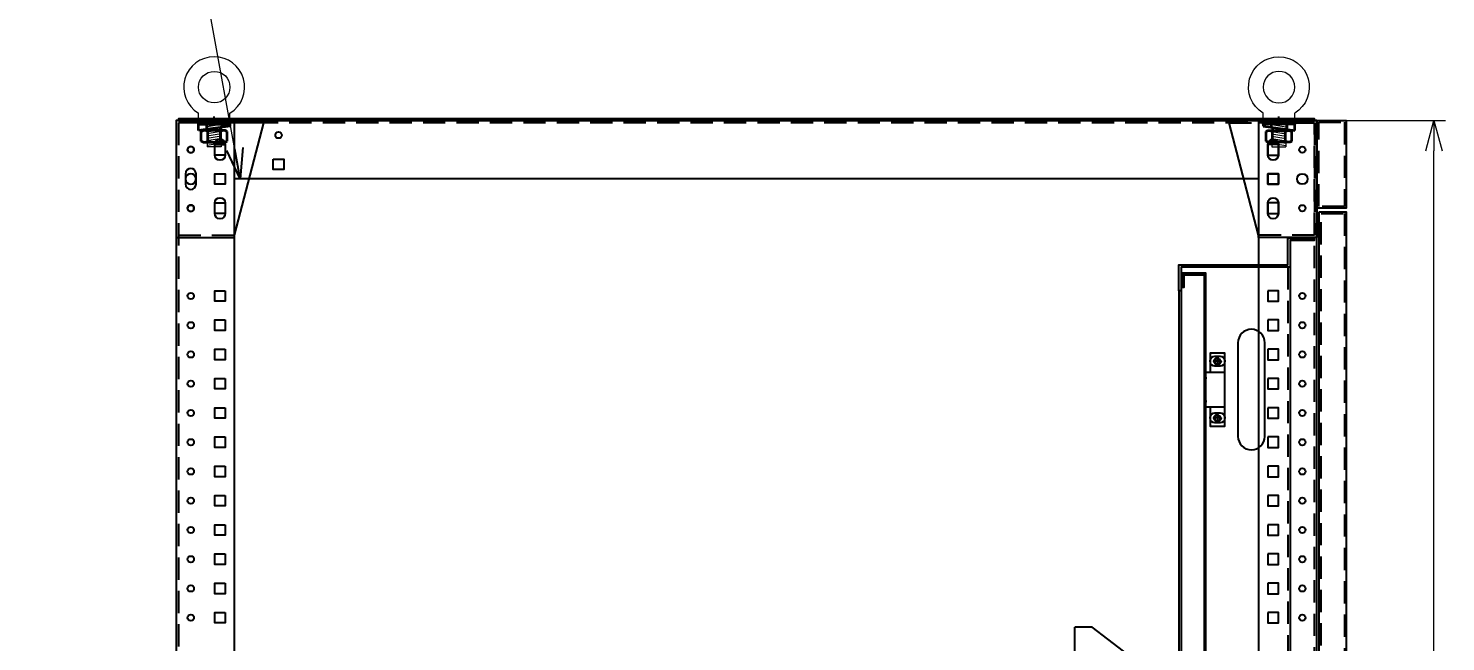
# Model space of a CAD drawing. Header units: millimetres. Extents: x 173893 to 258446, y -176540 to -123824.
# Drawn here: x 204534 to 205746, y -139512 to -138988 of the extents above; entities that cross this region are included whole.
import ezdxf

# ---------------------------------------------------------------- set-up
doc = ezdxf.new("R2010")
doc.units = ezdxf.units.MM
doc.header["$LTSCALE"] = 3
for name, pattern in [('ACAD_ISO04W100', [30, 24, -3, 0, -3]), ('CACHE2', [4.7625, 3.175, -1.5875]), ('HIDDEN', [9.525, 6.35, -3.175])]:
    doc.linetypes.add(name, pattern=pattern)
doc.layers.add('@.DM. KÍCH THƯỚC', color=8, linetype='Continuous', transparency=0.2)
for name, color, linetype in [('@.DM. NÉT CHÍNH', 7, 'Continuous'), ('@.DM. NÉT ĐỤC', 2, 'Continuous'), ('centerline', 6, 'ACAD_ISO04W100'), ('equipments', 2, 'Continuous'), ('Thiet bi', 7, 'Continuous')]:
    doc.layers.add(name, color=color, linetype=linetype)
doc.layers.add('FORT', color=2, linetype='Continuous', lineweight=35)
doc.layers.add('POINTILLE', color=8, linetype='CACHE2', lineweight=25)
doc.styles.add('Ann_w01', font='romans.shx', dxfattribs={"width": 0.6, "bigfont": 'chineset.shx'})
doc.dimstyles.new('Dim 01_SC20', dxfattribs={"dimscale": 20, "dimtxt": 2, "dimasz": 1.3, "dimexe": 0.5, "dimexo": 0.5, "dimgap": 0.5, "dimtad": 1, "dimdec": 1, "dimzin": 12, "dimdsep": 46, "dimtxsty": 'Ann_w01', "dimblk": 'OPEN30', "dimcen": 1.5, "dimclrd": 6, "dimclre": 6, "dimclrt": 3, "dimadec": 1, "dimazin": 3, "dimtm": 1e-09, "dimtfac": 1, "dimtdec": 1, "dimtix": 1, "dimtmove": 0, "dimatfit": 3, "dimldrblk": 'OPEN30', "dimfxl": 1, "dimtolj": 1, "dimlwd": 0, "dimlwe": 0, "dimarcsym": 0})

# ---------------------------------------------------------------- blocks, each defined once
blk = doc.blocks.new('_Open30')
at = {"color": 0, "linetype": 'ByBlock', "lineweight": -2}
for p, q in [((-1, 0.268), (0, 0)), ((0, 0), (-1, -0.268)), ((0, 0), (-1, 0))]:
    blk.add_line(p, q, dxfattribs=at)
blk = doc.blocks.new('*D618')
at = {"layer": '@.DM. KÍCH THƯỚC', "color": 6, "lineweight": 0, "transparency": 16777216}
for p, q in [((205645.8, -139066.4), (205745.8, -139066.4)), ((205735.8, -141240.4), (205735.8, -139092.4)), ((205645.8, -141266.4), (205745.8, -141266.4))]:
    blk.add_line(p, q, dxfattribs=at)
at = {"layer": 'Defpoints', "color": 0, "transparency": 16777216}
for p in [(205635.8, -139066.4), (205735.8, -139066.4), (205635.8, -141266.4)]:
    blk.add_point(p, dxfattribs=at)
at = {"layer": '@.DM. KÍCH THƯỚC', "color": 6, "lineweight": 0, "transparency": 16777216, "xscale": 26, "yscale": 26, "zscale": 26}
for p, rotation in [((205735.8, -139066.4), 90), ((205735.8, -141266.4), 270)]:
    blk.add_blockref('_Open30', p, dxfattribs=dict(at, rotation=rotation))
at = {"layer": '@.DM. KÍCH THƯỚC', "color": 3, "transparency": 16777216, "insert": (205705.8, -140166.4), "char_height": 40, "attachment_point": 5, "rotation": 90, "style": 'Ann_w01'}
blk.add_mtext('\\A1;2200', dxfattribs=at)
blk = doc.blocks.new('HL012 D')
at = {"color": 6, "linetype": 'Continuous'}
for p, q in [((13.5, 24.3), (6.5, 24.3)), ((10, 20.8), (10, 27.8)), ((10, -27.7), (10, -20.7)), ((13.5, -24.2), (6.5, -24.2))]:
    blk.add_line(p, q, dxfattribs=at)
at = {"layer": 'centerline'}
for p, q in [((-1, 10), (1, 10)), ((-1, -10), (1, -10))]:
    blk.add_line(p, q, dxfattribs=at)
at = {"layer": 'equipments'}
for points in [[(4, -15), (4, -31.5), (16, -31.5), (16, 31.5), (4, 31.5), (4, 15)], [(16, 15), (0, 15), (0, -15), (16, -15)]]:
    blk.add_lwpolyline(points, dxfattribs=at)
for centre in [(10, 24.3), (10, -24.2)]:
    blk.add_circle(centre, 2.5, dxfattribs=at)
at = {"layer": 'equipments', "color": 8}
for centre in [(10, 24.3), (10, -24.2)]:
    blk.add_arc(centre, 3, 0, 270, dxfattribs=at)
blk = doc.blocks.new('A$C95002fa8')
at = {"layer": '@.DM. NÉT CHÍNH'}
blk.add_lwpolyline([(0, 100), (75, 100), (75, 0), (25, 0), (25, 2), (0, 98)], close=True, dxfattribs=at)
at = {"layer": '@.DM. NÉT CHÍNH', "linetype": 'HIDDEN'}
blk.add_lwpolyline([(0, 98), (73, 98), (73, 2), (25, 2)], dxfattribs=at)
at = {"layer": '@.DM. NÉT ĐỤC'}
for points in [[(42, 70.5), (42, 79.5), (33, 79.5), (33, 70.5)], [(42, 45.5), (42, 54.5), (33, 54.5), (33, 45.5)], [(42, 20.5), (42, 29.5), (33, 29.5), (33, 20.5)]]:
    blk.add_lwpolyline(points, close=True, dxfattribs=at)
for centre, radius in [((62.5, 75), 2.7), ((62.5, 50), 4.5), ((62.5, 25), 2.7)]:
    blk.add_circle(centre, radius, dxfattribs=at)
blk = doc.blocks.new('HM12_COTE')
at = {"layer": 'FORT'}
for p, q in [((-11, 9.2), (-9.5, 10)), ((-11, 0.8), (-11, 9.2)), ((-9.5, 0), (-11, 0.8)), ((9.5, 10), (-9.5, 10)), ((-9.5, 0), (9.5, 0)), ((-5.5, 0.8), (-5.5, 9.2)), ((5.5, 0.8), (5.5, 9.2)), ((11, 9.2), (9.5, 10)), ((9.5, 0), (11, 0.8)), ((11, 0.8), (11, 9.2))]:
    blk.add_line(p, q, dxfattribs=at)
for centre, radius, start, end in [((-8.2, 5.1), 4.86, 55.6159, 124.3841), ((-8.2, 4.9), 4.86, 235.6159, 304.3841), ((0, -8.2), 18.2, 72.4121, 107.5879), ((0, 18.2), 18.2, 252.4121, 287.5879), ((8.2, 5.1), 4.86, 55.6159, 124.3841), ((8.2, 4.9), 4.86, 235.6159, 304.3841)]:
    blk.add_arc(centre, radius, start, end, dxfattribs=at)
blk = doc.blocks.new('CALE_M12_IPN')
at = {"layer": 'FORT'}
for p, q in [((-13.5, 3.61), (13.5, 3.61)), ((-13.5, -1.89), (-13.5, 3.61)), ((13.5, 1.89), (-13.5, -1.89)), ((13.5, 3.61), (13.5, 1.89))]:
    blk.add_line(p, q, dxfattribs=at)
at = {"layer": 'POINTILLE'}
for p, q in [((-7, 3.61), (-7, -0.98)), ((7, 3.61), (7, 0.98))]:
    blk.add_line(p, q, dxfattribs=at)
blk = doc.blocks.new('RONDELLE_M12')
at = {"layer": 'FORT'}
blk.add_lwpolyline([(-13.5, 2.5), (-13.5, 0), (13.5, 0), (13.5, 2.5)], close=True, dxfattribs=at)
at = {"layer": 'POINTILLE'}
for p, q in [((-7, 0), (-7, 2.5)), ((7, 0), (7, 2.5))]:
    blk.add_line(p, q, dxfattribs=at)
blk = doc.blocks.new('Lifting Side')
at = {"layer": 'centerline'}
blk.add_line((0, -2), (0, 2), dxfattribs=at)
at = {"layer": 'equipments', "lineweight": 0}
for p, q in [((-13.5, 0), (-13.5, 4.8)), ((13.5, 0), (-13.5, 0)), ((-6, 0), (-6, -24)), ((6, 0), (-6, 0)), ((6, 0), (6, -24)), ((13.5, 0), (13.5, 4.8)), ((6, -24), (-6, -24))]:
    blk.add_line(p, q, dxfattribs=at)
at = {"layer": 'equipments', "color": 8, "lineweight": 0}
for p, q in [((6, -1), (-6, -3)), ((6, -3), (-6, -5)), ((6, -5), (-6, -7)), ((6, -7), (-6, -9)), ((6, -9), (-6, -11)), ((6, -11), (-6, -13)), ((6, -13), (-6, -15)), ((6, -15), (-6, -17)), ((6, -17), (-6, -19)), ((6, -19), (-6, -21)), ((6, -21), (-6, -23))]:
    blk.add_line(p, q, dxfattribs=at)
at = {"layer": 'equipments', "lineweight": 0}
blk.add_circle((0, 27), 13.5, dxfattribs=at)
blk.add_arc((0, 27), 26, 301.2807, 238.7193, dxfattribs=at)
for name, p in [('RONDELLE_M12', (0, -4.5)), ('CALE_M12_IPN', (0, -8.1)), ('HM12_COTE', (0, -20))]:
    blk.add_blockref(name, p)

msp = doc.modelspace()

# ---------------------------------------------------------------- linework, layer by layer
at = {"color": 2}
msp.add_lwpolyline([(204743.83, -139099.4), (204752.83, -139099.4), (204752.83, -139108.4), (204743.83, -139108.4)], close=True, dxfattribs=at)
msp.add_circle((204748.33, -139078.9), 2.7, dxfattribs=at)
at = {"layer": '@.DM. NÉT CHÍNH', "color": 6, "linetype": 'HIDDEN'}
msp.add_line((205610.83, -139191.9), (205610.83, -141040.9), dxfattribs=at)
at = {"layer": '@.DM. NÉT CHÍNH', "color": 6}
for p, q in [((205612.83, -139191.9), (205612.83, -141040.9)), ((205517.83, -139211.9), (205517.83, -141020.9)), ((205519.83, -139211.9), (205519.83, -141020.9))]:
    msp.add_line(p, q, dxfattribs=at)
at = {"layer": '@.DM. NÉT CHÍNH'}
for points in [[(205635.83, -139066.4), (204660.83, -139066.4), (204660.83, -141166.4), (205635.83, -141166.4)], [(204662.83, -139066.4), (205633.83, -139066.4), (205633.83, -139064.9), (204662.83, -139064.9)]]:
    msp.add_lwpolyline(points, close=True, dxfattribs=at)
at = {"layer": '@.DM. NÉT CHÍNH', "linetype": 'HIDDEN'}
msp.add_lwpolyline([(205633.83, -139068.4), (204662.83, -139068.4), (204662.83, -141164.4), (205633.83, -141164.4)], close=True, dxfattribs=at)
at = {"layer": '@.DM. NÉT CHÍNH'}
for points in [[(204710.83, -141166.4), (204710.83, -139066.4)], [(205585.83, -139066.4), (205585.83, -141166.4)], [(205585.83, -139116.4), (204710.83, -139116.4)]]:
    msp.add_lwpolyline(points, dxfattribs=at)
at = {"layer": '@.DM. NÉT CHÍNH', "color": 1}
msp.add_lwpolyline([(205635.83, -139066.4), (205660.83, -139066.4), (205660.83, -139141.4), (205635.83, -139141.4)], close=True, dxfattribs=at)
at = {"layer": '@.DM. NÉT CHÍNH', "color": 1, "linetype": 'HIDDEN'}
msp.add_lwpolyline([(205637.33, -139067.9), (205659.33, -139067.9), (205659.33, -139139.9), (205637.33, -139139.9)], close=True, dxfattribs=at)
at = {"layer": '@.DM. NÉT CHÍNH', "color": 2}
for points in [[(204702.83, -139086.9), (204702.83, -139095.9, -1), (204693.83, -139095.9), (204693.83, -139086.9, -1)], [(205602.83, -139086.9), (205602.83, -139095.9, -1), (205593.83, -139095.9), (205593.83, -139086.9, -1)], [(204677.83, -139120.9), (204677.83, -139111.9, 1), (204668.83, -139111.9), (204668.83, -139120.9, 1)], [(204702.83, -139136.9), (204702.83, -139145.9, -1), (204693.83, -139145.9), (204693.83, -139136.9, -1)], [(205602.83, -139136.9), (205602.83, -139145.9, -1), (205593.83, -139145.9), (205593.83, -139136.9, -1)]]:
    msp.add_lwpolyline(points, format="xyb", close=True, dxfattribs=at)
for points in [[(204702.83, -139120.9), (204693.83, -139120.9), (204693.83, -139111.9), (204702.83, -139111.9)], [(205593.83, -139120.9), (205593.83, -139111.9), (205602.83, -139111.9), (205602.83, -139120.9)], [(204702.83, -139211.9), (204702.83, -139220.9), (204693.83, -139220.9), (204693.83, -139211.9)], [(205593.83, -139211.9), (205593.83, -139220.9), (205602.83, -139220.9), (205602.83, -139211.9)], [(204702.83, -139236.9), (204702.83, -139245.9), (204693.83, -139245.9), (204693.83, -139236.9)], [(205593.83, -139236.9), (205593.83, -139245.9), (205602.83, -139245.9), (205602.83, -139236.9)], [(204702.83, -139261.9), (204702.83, -139270.9), (204693.83, -139270.9), (204693.83, -139261.9)], [(205593.83, -139261.9), (205593.83, -139270.9), (205602.83, -139270.9), (205602.83, -139261.9)], [(204702.83, -139286.9), (204702.83, -139295.9), (204693.83, -139295.9), (204693.83, -139286.9)], [(205593.83, -139286.9), (205593.83, -139295.9), (205602.83, -139295.9), (205602.83, -139286.9)], [(204702.83, -139311.9), (204702.83, -139320.9), (204693.83, -139320.9), (204693.83, -139311.9)], [(205593.83, -139311.9), (205593.83, -139320.9), (205602.83, -139320.9), (205602.83, -139311.9)], [(204702.83, -139336.9), (204702.83, -139345.9), (204693.83, -139345.9), (204693.83, -139336.9)], [(205593.83, -139336.9), (205593.83, -139345.9), (205602.83, -139345.9), (205602.83, -139336.9)], [(204702.83, -139361.9), (204702.83, -139370.9), (204693.83, -139370.9), (204693.83, -139361.9)], [(205593.83, -139361.9), (205593.83, -139370.9), (205602.83, -139370.9), (205602.83, -139361.9)], [(204702.83, -139386.9), (204702.83, -139395.9), (204693.83, -139395.9), (204693.83, -139386.9)], [(205593.83, -139386.9), (205593.83, -139395.9), (205602.83, -139395.9), (205602.83, -139386.9)], [(204702.83, -139411.9), (204702.83, -139420.9), (204693.83, -139420.9), (204693.83, -139411.9)], [(205593.83, -139411.9), (205593.83, -139420.9), (205602.83, -139420.9), (205602.83, -139411.9)], [(204702.83, -139436.9), (204702.83, -139445.9), (204693.83, -139445.9), (204693.83, -139436.9)], [(205593.83, -139436.9), (205593.83, -139445.9), (205602.83, -139445.9), (205602.83, -139436.9)], [(204702.83, -139461.9), (204702.83, -139470.9), (204693.83, -139470.9), (204693.83, -139461.9)], [(205593.83, -139461.9), (205593.83, -139470.9), (205602.83, -139470.9), (205602.83, -139461.9)], [(204702.83, -139486.9), (204702.83, -139495.9), (204693.83, -139495.9), (204693.83, -139486.9)], [(205593.83, -139486.9), (205593.83, -139495.9), (205602.83, -139495.9), (205602.83, -139486.9)]]:
    msp.add_lwpolyline(points, close=True, dxfattribs=at)
at = {"layer": '@.DM. NÉT CHÍNH', "color": 4}
for points in [[(205637.83, -139144.4), (205660.83, -139144.4), (205660.83, -141088.4), (205637.83, -141088.4)], [(205520.83, -141023.9), (205520.83, -141035.9), (205540.83, -141035.9), (205540.83, -139196.9), (205520.83, -139196.9), (205520.83, -139208.9), (205522.33, -139208.9), (205522.33, -139198.4), (205539.33, -139198.4), (205539.33, -141034.4), (205522.33, -141034.4), (205522.33, -141023.9)]]:
    msp.add_lwpolyline(points, close=True, dxfattribs=at)
at = {"layer": '@.DM. NÉT CHÍNH', "color": 4, "linetype": 'HIDDEN'}
msp.add_lwpolyline([(205639.33, -139145.9), (205659.33, -139145.9), (205659.33, -141086.9), (205639.33, -141086.9)], close=True, dxfattribs=at)
at = {"layer": '@.DM. NÉT CHÍNH', "color": 6}
msp.add_lwpolyline([(205517.83, -139211.9), (205517.83, -139189.9), (205610.83, -139189.9), (205610.83, -139166.9), (205633.33, -139166.9), (205633.33, -139168.9), (205612.83, -139168.9), (205612.83, -139191.9), (205519.83, -139191.9), (205519.83, -139211.9)], close=True, dxfattribs=at)
for points in [[(205591.33, -139336.4), (205591.33, -139256.4, 1), (205568.33, -139256.4), (205568.33, -139336.4, 1)], [(205553.33, -139268.15), (205548.33, -139268.15, 1), (205548.33, -139276.15), (205553.33, -139276.15, 1)], [(205548.33, -139324.65), (205553.33, -139324.65, 1), (205553.33, -139316.65), (205548.33, -139316.65, 1)]]:
    msp.add_lwpolyline(points, format="xyb", close=True, dxfattribs=at)
at = {"layer": '@.DM. NÉT CHÍNH', "color": 2}
for centre, radius in [((204673.33, -139091.4), 2.7), ((205623.33, -139091.4), 2.7), ((205623.33, -139116.4), 4.5), ((204673.33, -139141.4), 2.7), ((205623.33, -139141.4), 2.7), ((204673.33, -139216.4), 2.7), ((205623.33, -139216.4), 2.7), ((204673.33, -139241.4), 2.7), ((205623.33, -139241.4), 2.7), ((204673.33, -139266.4), 2.7), ((205623.33, -139266.4), 2.7), ((204673.33, -139291.4), 2.7), ((205623.33, -139291.4), 2.7), ((204673.33, -139316.4), 2.7), ((205623.33, -139316.4), 2.7), ((204673.33, -139341.4), 2.7), ((205623.33, -139341.4), 2.7), ((204673.33, -139366.4), 2.7), ((205623.33, -139366.4), 2.7), ((204673.33, -139391.4), 2.7), ((205623.33, -139391.4), 2.7), ((204673.33, -139416.4), 2.7), ((205623.33, -139416.4), 2.7), ((204673.33, -139441.4), 2.7), ((205623.33, -139441.4), 2.7), ((204673.33, -139466.4), 2.7), ((205623.33, -139466.4), 2.7), ((204673.33, -139491.4), 2.7), ((205623.33, -139491.4), 2.7)]:
    msp.add_circle(centre, radius, dxfattribs=at)
at = {"layer": 'Thiet bi', "color": 253}
for p, q in [((205428.78, -139540.4), (205428.78, -139499.4)), ((205443.78, -139499.4), (205428.78, -139499.4)), ((205483.78, -139530.4), (205443.78, -139499.4))]:
    msp.add_line(p, q, dxfattribs=at)

# ---------------------------------------------------------------- block references
at = {"layer": '@.DM. NÉT CHÍNH', "xscale": -1}
msp.add_blockref('A$C95002fa8', (204735.83, -139166.4), dxfattribs=at)
at = {"layer": '@.DM. NÉT CHÍNH'}
msp.add_blockref('A$C95002fa8', (205560.83, -139166.4), dxfattribs=at)
at = {"layer": 'equipments'}
msp.add_blockref('Lifting Side', (204693.33, -139064.9), dxfattribs=at)
at = {"layer": 'equipments', "xscale": -1}
msp.add_blockref('Lifting Side', (205603.33, -139064.9), dxfattribs=at)
at = {"layer": 'equipments', "xscale": -1, "rotation": 180}
msp.add_blockref('HL012 D', (205540.83, -139296.4), dxfattribs=at)

# ---------------------------------------------------------------- dimensions: what is measured, and where the dimension line sits
at = {"layer": '@.DM. KÍCH THƯỚC'}
dim = msp.add_linear_dim(base=(205735.83, -139066.4), p1=(205635.83, -141266.4), p2=(205635.83, -139066.4), angle=90, dimstyle='Dim 01_SC20', dxfattribs=at)
dim.commit()
dim.dimension.update_dxf_attribs({"geometry": '*D618', "text_midpoint": (205705.83, -140166.4)})

# ---------------------------------------------------------------- leaders
msp.add_leader([(204715.57, -139116.4), (204613.04, -138550.33), (204249.39, -138550.33)], dimstyle='Dim 01_SC20', override={"dimgap": 0.5, "dimtad": 0})

doc.saveas('drawing.dxf')
